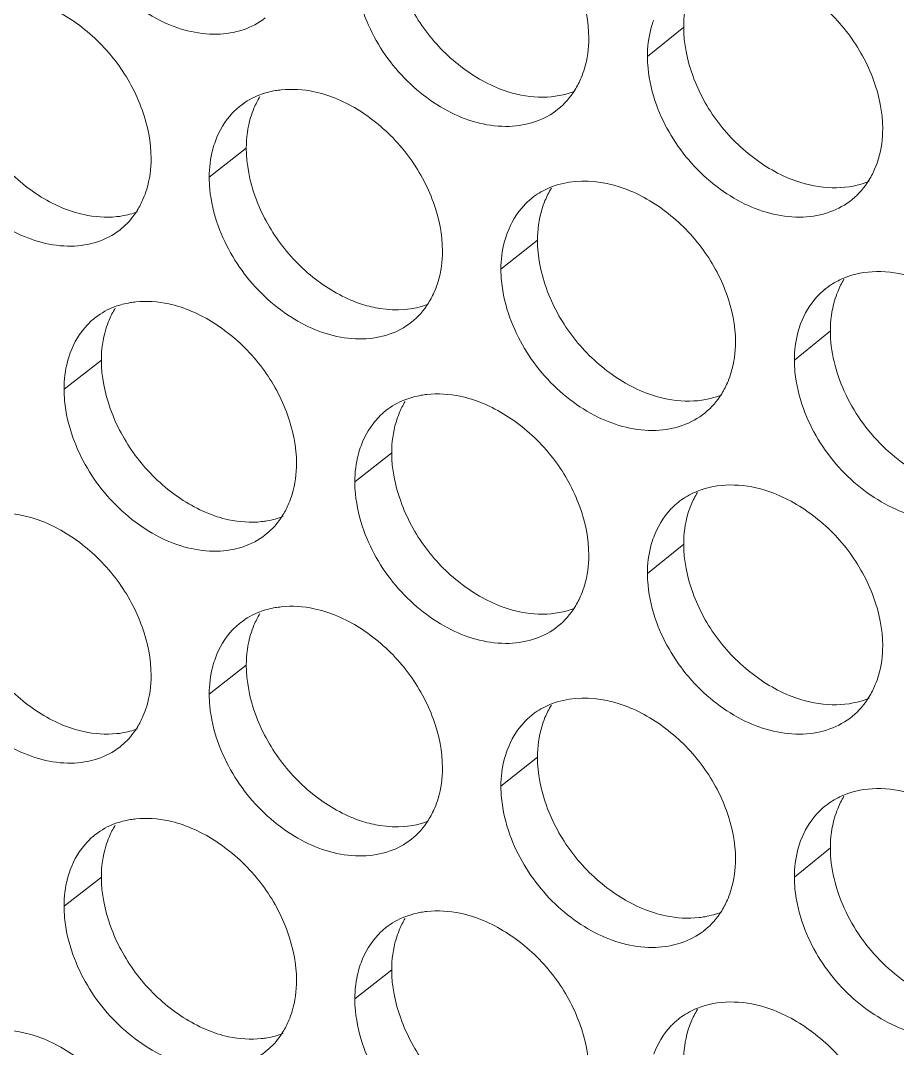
# Model space of a CAD drawing. Header units: millimetres. Extents: x 1177 to 4147, y 93 to 2194.
# Drawn here: x 2674.07 to 2687.43, y 892.32 to 907.98 of the extents above; entities that cross this region are included whole.
import ezdxf

# ---------------------------------------------------------------- set-up
doc = ezdxf.new("R2010")
doc.units = ezdxf.units.MM
doc.header["$LTSCALE"] = 0.1
doc.layers.get('0').update_dxf_attribs({"lineweight": 13})
doc.layers.add('标注', color=251, linetype='Continuous', lineweight=9)

# ---------------------------------------------------------------- blocks, each defined once
blk = doc.blocks.new('02')
at = {"layer": '标注'}
for p, q in [((4603.666, 888.241), (4602.876, 887.603)), ((4594.147, 885.608), (4593.34, 884.976)), ((4600.483, 883.606), (4599.688, 882.97)), ((4606.857, 881.634), (4606.074, 880.994)), ((4590.993, 880.995), (4590.18, 880.365)), ((4590.993, 880.995), (4590.18, 880.365)), ((4597.311, 878.978), (4596.509, 878.344)), ((4597.311, 878.978), (4596.509, 878.344)), ((4603.666, 876.991), (4602.876, 876.353)), ((4603.666, 876.991), (4602.876, 876.353)), ((4594.147, 874.358), (4593.34, 873.726)), ((4600.483, 872.356), (4599.688, 871.72)), ((4606.857, 870.384), (4606.074, 869.744)), ((4590.993, 869.745), (4590.18, 869.115)), ((4597.311, 867.728), (4596.509, 867.094))]:
    blk.add_line(p, q, dxfattribs=at)
for centre, radius, start, end in [((4596.041, 885.753), 1.872, 148.5566, 157.3156), ((4606.084, 885.901), 1.893, 328.5006, 337.6837), ((4590.188, 885.233), 1.864, 328.2673, 337.1333), ((4601.328, 883.31), 1.548, 125.2788, 128.7064), ((4608.769, 881.767), 1.893, 148.546, 157.7608), ((4607.73, 881.321), 1.568, 125.3028, 129.2952), ((4592.88, 881.145), 1.864, 148.3086, 157.2163), ((4592.88, 881.145), 1.864, 148.3086, 157.2163), ((4602.887, 881.252), 1.886, 328.3391, 337.568), ((4599.211, 879.12), 1.879, 148.8077, 157.4184), ((4599.211, 879.12), 1.879, 148.8077, 157.4184), ((4604.524, 876.687), 1.558, 125.2904, 128.9998), ((4604.524, 876.687), 1.558, 125.2904, 128.9998), ((4593.347, 878.603), 1.872, 328.517, 337.2337), ((4593.347, 878.603), 1.872, 328.517, 337.2337), ((4596.041, 874.503), 1.872, 148.5566, 157.3156), ((4606.084, 874.651), 1.893, 328.5006, 337.6837), ((4606.084, 874.651), 1.893, 328.5006, 337.6837), ((4590.188, 873.983), 1.864, 328.2673, 337.1333), ((4601.328, 872.06), 1.548, 125.2788, 128.7064), ((4608.769, 870.517), 1.893, 148.546, 157.7608), ((4607.73, 870.071), 1.568, 125.3028, 129.2952), ((4592.88, 869.895), 1.864, 148.3086, 157.2163), ((4602.887, 870.002), 1.886, 328.3391, 337.568), ((4599.211, 867.87), 1.879, 148.8077, 157.4184), ((4603.144, 869.804), 1.559, 305.2916, 309.0538), ((4593.347, 867.353), 1.872, 328.517, 337.2337), ((4604.524, 865.437), 1.558, 125.2904, 128.9998)]:
    blk.add_arc(centre, radius, start, end, dxfattribs=at)
for points, knots in [([(4601.6, 887.999), (4601.6, 888.357), (4601.445, 889.101), (4600.896, 890.106), (4600.077, 890.916), (4599.4, 891.283), (4599.051, 891.392)], [0, 0, 0, 0, 0.239123, 0.496252, 0.755655, 1, 1, 1, 1]), ([(4590.375, 890.559), (4590.539, 890.097), (4590.926, 889.442), (4591.638, 888.768), (4592.403, 888.264), (4593.271, 888.022), (4594.075, 888.151), (4594.417, 888.329), (4594.561, 888.442)], [0, 0, 0, 0, 0.275578, 0.414386, 0.548399, 0.788745, 0.897079, 1, 1, 1, 1]), ([(4597.311, 890.228), (4597.311, 889.871), (4597.464, 889.127), (4598.01, 888.121), (4598.825, 887.308), (4599.5, 886.941), (4599.848, 886.832)], [0, 0, 0, 0, 0.239424, 0.496717, 0.755963, 1, 1, 1, 1]), ([(4607.997, 886.032), (4607.997, 886.39), (4607.841, 887.133), (4607.288, 888.136), (4606.463, 888.943), (4605.784, 889.306), (4605.433, 889.414)], [0, 0, 0, 0, 0.238849, 0.495686, 0.755117, 1, 1, 1, 1]), ([(4603.828, 889.095), (4603.801, 889.031), (4603.704, 888.756), (4603.666, 888.462), (4603.666, 888.241)], [0, 0, 0, 0, 0.240852, 1, 1, 1, 1]), ([(4592.075, 885.381), (4592.075, 885.739), (4591.921, 886.483), (4591.378, 887.491), (4590.566, 888.307), (4589.896, 888.68), (4589.549, 888.792)], [0, 0, 0, 0, 0.239541, 0.497113, 0.75647, 1, 1, 1, 1]), ([(4596.705, 888.539), (4596.871, 888.076), (4597.263, 887.421), (4597.982, 886.749), (4598.756, 886.248), (4599.633, 886.014), (4600.442, 886.152), (4600.784, 886.336), (4600.928, 886.452)], [0, 0, 0, 0, 0.27488, 0.413493, 0.547431, 0.788041, 0.896698, 1, 1, 1, 1]), ([(4603.013, 888.391), (4602.99, 888.33), (4602.909, 888.076), (4602.876, 887.806), (4602.876, 887.603)], [0, 0, 0, 0, 0.241473, 1, 1, 1, 1]), ([(4603.666, 888.241), (4603.666, 887.884), (4603.82, 887.14), (4604.369, 886.136), (4605.19, 885.327), (4605.868, 884.964), (4606.218, 884.857)], [0, 0, 0, 0, 0.23915, 0.496151, 0.755426, 1, 1, 1, 1]), ([(4601.435, 887.14), (4601.462, 887.205), (4601.56, 887.481), (4601.6, 887.777), (4601.6, 887.999)], [0, 0, 0, 0, 0.240755, 1, 1, 1, 1]), ([(4587.849, 887.64), (4587.849, 887.282), (4588.001, 886.537), (4588.541, 885.528), (4589.349, 884.71), (4590.018, 884.337), (4590.364, 884.226)], [0, 0, 0, 0, 0.239843, 0.497577, 0.756777, 1, 1, 1, 1]), ([(4602.876, 887.603), (4602.876, 887.517), (4602.895, 887.159), (4602.981, 886.805), (4603.073, 886.549)], [0, 0, 0, 0, 0.240509, 1, 1, 1, 1]), ([(4594.905, 886.875), (4594.864, 886.871), (4594.706, 886.849), (4594.55, 886.808), (4594.439, 886.766)], [0, 0, 0, 0, 0.255282, 1, 1, 1, 1]), ([(4595.875, 886.768), (4595.793, 886.794), (4595.477, 886.878), (4595.144, 886.901), (4594.905, 886.875)], [0, 0, 0, 0, 0.26212, 1, 1, 1, 1]), ([(4598.415, 883.369), (4598.415, 883.727), (4598.261, 884.471), (4597.714, 885.477), (4596.897, 886.289), (4596.223, 886.658), (4595.875, 886.768)], [0, 0, 0, 0, 0.239261, 0.496538, 0.755925, 1, 1, 1, 1]), ([(4599.848, 886.832), (4600.092, 886.755), (4600.583, 886.674), (4601.078, 886.759), (4601.296, 886.844)], [0, 0, 0, 0, 0.521681, 1, 1, 1, 1]), ([(4594.02, 886.531), (4593.959, 886.483), (4593.724, 886.268), (4593.557, 885.986), (4593.475, 885.761)], [0, 0, 0, 0, 0.245125, 1, 1, 1, 1]), ([(4594.314, 886.475), (4594.286, 886.41), (4594.187, 886.131), (4594.147, 885.833), (4594.147, 885.608)], [0, 0, 0, 0, 0.240343, 1, 1, 1, 1]), ([(4603.073, 886.549), (4603.241, 886.085), (4603.638, 885.429), (4604.364, 884.759), (4605.147, 884.263), (4606.032, 884.037), (4606.846, 884.185), (4607.19, 884.373), (4607.334, 884.492)], [0, 0, 0, 0, 0.274191, 0.412612, 0.546477, 0.787348, 0.896324, 1, 1, 1, 1]), ([(4607.835, 885.182), (4607.862, 885.247), (4607.958, 885.52), (4607.997, 885.813), (4607.997, 886.032)], [0, 0, 0, 0, 0.241091, 1, 1, 1, 1]), ([(4587.224, 885.955), (4587.388, 885.493), (4587.772, 884.839), (4588.48, 884.163), (4589.24, 883.658), (4590.104, 883.412), (4590.906, 883.536), (4591.247, 883.711), (4591.391, 883.823)], [0, 0, 0, 0, 0.27593, 0.414836, 0.548888, 0.789102, 0.897272, 1, 1, 1, 1]), ([(4593.475, 885.761), (4593.452, 885.701), (4593.372, 885.447), (4593.34, 885.178), (4593.34, 884.976)], [0, 0, 0, 0, 0.241152, 1, 1, 1, 1]), ([(4594.147, 885.608), (4594.147, 885.25), (4594.3, 884.506), (4594.844, 883.499), (4595.657, 882.685), (4596.33, 882.316), (4596.677, 882.206)], [0, 0, 0, 0, 0.239562, 0.497002, 0.756233, 1, 1, 1, 1]), ([(4591.906, 884.509), (4591.934, 884.575), (4592.034, 884.855), (4592.075, 885.155), (4592.075, 885.381)], [0, 0, 0, 0, 0.240243, 1, 1, 1, 1]), ([(4593.34, 884.976), (4593.34, 884.89), (4593.358, 884.531), (4593.443, 884.177), (4593.535, 883.92)], [0, 0, 0, 0, 0.240369, 1, 1, 1, 1]), ([(4602.238, 884.774), (4602.112, 884.813), (4601.637, 884.925), (4601.12, 884.891), (4600.786, 884.762)], [0, 0, 0, 0, 0.268741, 1, 1, 1, 1]), ([(4606.218, 884.857), (4606.468, 884.78), (4606.972, 884.701), (4607.478, 884.795), (4607.7, 884.885)], [0, 0, 0, 0, 0.521668, 1, 1, 1, 1]), ([(4604.794, 881.387), (4604.794, 881.745), (4604.638, 882.488), (4604.087, 883.492), (4603.265, 884.301), (4602.587, 884.666), (4602.238, 884.774)], [0, 0, 0, 0, 0.238985, 0.495968, 0.755385, 1, 1, 1, 1]), ([(4600.36, 884.518), (4600.3, 884.47), (4600.07, 884.257), (4599.906, 883.978), (4599.824, 883.757)], [0, 0, 0, 0, 0.245411, 1, 1, 1, 1]), ([(4600.647, 884.465), (4600.62, 884.4), (4600.523, 884.124), (4600.483, 883.828), (4600.483, 883.606)], [0, 0, 0, 0, 0.240684, 1, 1, 1, 1]), ([(4590.364, 884.226), (4590.444, 884.2), (4590.757, 884.115), (4591.088, 884.091), (4591.326, 884.116)], [0, 0, 0, 0, 0.262169, 1, 1, 1, 1]), ([(4591.326, 884.116), (4591.365, 884.12), (4591.518, 884.14), (4591.669, 884.179), (4591.777, 884.219)], [0, 0, 0, 0, 0.255066, 1, 1, 1, 1]), ([(4591.391, 883.823), (4591.504, 883.911), (4591.64, 884.052), (4591.748, 884.211), (4591.774, 884.253)], [0, 0, 0, 0, 0.746016, 1, 1, 1, 1]), ([(4593.535, 883.92), (4593.701, 883.458), (4594.09, 882.803), (4594.805, 882.129), (4595.574, 881.628), (4596.447, 881.389), (4597.254, 881.523), (4597.596, 881.703), (4597.74, 881.818)], [0, 0, 0, 0, 0.275228, 0.413938, 0.547913, 0.788391, 0.896887, 1, 1, 1, 1]), ([(4599.824, 883.757), (4599.801, 883.696), (4599.721, 883.442), (4599.688, 883.173), (4599.688, 882.97)], [0, 0, 0, 0, 0.241366, 1, 1, 1, 1]), ([(4600.483, 883.606), (4600.483, 883.248), (4600.637, 882.505), (4601.185, 881.5), (4602.003, 880.689), (4602.68, 880.324), (4603.028, 880.215)], [0, 0, 0, 0, 0.239286, 0.496433, 0.755694, 1, 1, 1, 1]), ([(4598.249, 882.505), (4598.277, 882.571), (4598.376, 882.848), (4598.415, 883.146), (4598.415, 883.369)], [0, 0, 0, 0, 0.240585, 1, 1, 1, 1]), ([(4599.688, 882.97), (4599.688, 882.884), (4599.706, 882.525), (4599.792, 882.172), (4599.884, 881.915)], [0, 0, 0, 0, 0.240462, 1, 1, 1, 1]), ([(4608.638, 882.81), (4608.387, 882.886), (4607.882, 882.965), (4607.376, 882.872), (4607.153, 882.781)], [0, 0, 0, 0, 0.521913, 1, 1, 1, 1]), ([(4606.737, 882.535), (4606.678, 882.487), (4606.453, 882.275), (4606.292, 882), (4606.211, 881.782)], [0, 0, 0, 0, 0.245684, 1, 1, 1, 1]), ([(4607.018, 882.483), (4606.991, 882.419), (4606.896, 882.146), (4606.857, 881.853), (4606.857, 881.634)], [0, 0, 0, 0, 0.24102, 1, 1, 1, 1]), ([(4591.74, 882.26), (4591.701, 882.256), (4591.549, 882.236), (4591.398, 882.197), (4591.291, 882.158)], [0, 0, 0, 0, 0.255136, 1, 1, 1, 1]), ([(4591.74, 882.26), (4591.701, 882.256), (4591.549, 882.236), (4591.398, 882.197), (4591.291, 882.158)], [0, 0, 0, 0, 0.255136, 1, 1, 1, 1]), ([(4592.707, 882.151), (4592.626, 882.177), (4592.311, 882.262), (4591.979, 882.286), (4591.74, 882.26)], [0, 0, 0, 0, 0.262243, 1, 1, 1, 1]), ([(4592.707, 882.151), (4592.626, 882.177), (4592.311, 882.262), (4591.979, 882.286), (4591.74, 882.26)], [0, 0, 0, 0, 0.262243, 1, 1, 1, 1]), ([(4596.677, 882.206), (4596.801, 882.167), (4597.269, 882.054), (4597.779, 882.084), (4598.108, 882.209)], [0, 0, 0, 0, 0.268595, 1, 1, 1, 1]), ([(4595.24, 878.746), (4595.24, 879.104), (4595.086, 879.848), (4594.541, 880.855), (4593.727, 881.67), (4593.054, 882.04), (4592.707, 882.151)], [0, 0, 0, 0, 0.239401, 0.496825, 0.756197, 1, 1, 1, 1]), ([(4595.24, 878.746), (4595.24, 879.104), (4595.086, 879.848), (4594.541, 880.855), (4593.727, 881.67), (4593.054, 882.04), (4592.707, 882.151)], [0, 0, 0, 0, 0.239401, 0.496825, 0.756197, 1, 1, 1, 1]), ([(4590.864, 881.923), (4590.802, 881.875), (4590.565, 881.66), (4590.397, 881.375), (4590.314, 881.15)], [0, 0, 0, 0, 0.244977, 1, 1, 1, 1]), ([(4590.864, 881.923), (4590.802, 881.875), (4590.565, 881.66), (4590.397, 881.375), (4590.314, 881.15)], [0, 0, 0, 0, 0.244977, 1, 1, 1, 1]), ([(4591.161, 881.867), (4591.134, 881.801), (4591.033, 881.521), (4590.993, 881.221), (4590.993, 880.995)], [0, 0, 0, 0, 0.240171, 1, 1, 1, 1]), ([(4591.161, 881.867), (4591.134, 881.801), (4591.033, 881.521), (4590.993, 881.221), (4590.993, 880.995)], [0, 0, 0, 0, 0.240171, 1, 1, 1, 1]), ([(4599.884, 881.915), (4600.052, 881.452), (4600.446, 880.796), (4601.169, 880.125), (4601.947, 879.627), (4602.828, 879.397), (4603.639, 879.54), (4603.982, 879.726), (4604.127, 879.843)], [0, 0, 0, 0, 0.274535, 0.413051, 0.546952, 0.787693, 0.89651, 1, 1, 1, 1]), ([(4606.211, 881.782), (4606.188, 881.722), (4606.107, 881.467), (4606.074, 881.197), (4606.074, 880.994)], [0, 0, 0, 0, 0.24158, 1, 1, 1, 1]), ([(4606.857, 881.634), (4606.857, 881.183), (4607.098, 880.247), (4607.789, 879.266), (4608.535, 878.66), (4609.314, 878.231), (4609.984, 878.111), (4610.396, 878.159)], [0, 0, 0, 0, 0.247494, 0.513042, 0.645309, 0.772218, 1, 1, 1, 1]), ([(4604.631, 880.532), (4604.657, 880.597), (4604.754, 880.872), (4604.794, 881.166), (4604.794, 881.387)], [0, 0, 0, 0, 0.240924, 1, 1, 1, 1]), ([(4590.314, 881.15), (4590.292, 881.089), (4590.212, 880.835), (4590.18, 880.567), (4590.18, 880.365)], [0, 0, 0, 0, 0.241046, 1, 1, 1, 1]), ([(4590.314, 881.15), (4590.292, 881.089), (4590.212, 880.835), (4590.18, 880.567), (4590.18, 880.365)], [0, 0, 0, 0, 0.241046, 1, 1, 1, 1]), ([(4590.993, 880.995), (4590.993, 880.637), (4591.146, 879.893), (4591.688, 878.885), (4592.498, 878.069), (4593.169, 877.698), (4593.516, 877.587)], [0, 0, 0, 0, 0.239702, 0.497289, 0.756504, 1, 1, 1, 1]), ([(4590.993, 880.995), (4590.993, 880.637), (4591.146, 879.893), (4591.688, 878.885), (4592.498, 878.069), (4593.169, 877.698), (4593.516, 877.587)], [0, 0, 0, 0, 0.239702, 0.497289, 0.756504, 1, 1, 1, 1]), ([(4606.074, 880.994), (4606.074, 880.908), (4606.092, 880.549), (4606.178, 880.196), (4606.271, 879.94)], [0, 0, 0, 0, 0.240557, 1, 1, 1, 1]), ([(4590.18, 880.365), (4590.18, 880.279), (4590.198, 879.92), (4590.283, 879.566), (4590.375, 879.309)], [0, 0, 0, 0, 0.240323, 1, 1, 1, 1]), ([(4590.18, 880.365), (4590.18, 880.279), (4590.198, 879.92), (4590.283, 879.566), (4590.375, 879.309)], [0, 0, 0, 0, 0.240323, 1, 1, 1, 1]), ([(4598.079, 880.247), (4598.037, 880.242), (4597.873, 880.219), (4597.711, 880.176), (4597.596, 880.131)], [0, 0, 0, 0, 0.255428, 1, 1, 1, 1]), ([(4598.079, 880.247), (4598.037, 880.242), (4597.873, 880.219), (4597.711, 880.176), (4597.596, 880.131)], [0, 0, 0, 0, 0.255428, 1, 1, 1, 1]), ([(4599.051, 880.142), (4598.97, 880.168), (4598.653, 880.251), (4598.319, 880.273), (4598.079, 880.247)], [0, 0, 0, 0, 0.261997, 1, 1, 1, 1]), ([(4599.051, 880.142), (4598.97, 880.168), (4598.653, 880.251), (4598.319, 880.273), (4598.079, 880.247)], [0, 0, 0, 0, 0.261997, 1, 1, 1, 1]), ([(4603.028, 880.215), (4603.275, 880.139), (4603.773, 880.059), (4604.273, 880.148), (4604.493, 880.236)], [0, 0, 0, 0, 0.521675, 1, 1, 1, 1]), ([(4601.6, 876.749), (4601.6, 877.107), (4601.445, 877.851), (4600.896, 878.856), (4600.077, 879.666), (4599.4, 880.033), (4599.051, 880.142)], [0, 0, 0, 0, 0.239123, 0.496252, 0.755655, 1, 1, 1, 1]), ([(4601.6, 876.749), (4601.6, 877.107), (4601.445, 877.851), (4600.896, 878.856), (4600.077, 879.666), (4599.4, 880.033), (4599.051, 880.142)], [0, 0, 0, 0, 0.239123, 0.496252, 0.755655, 1, 1, 1, 1]), ([(4606.271, 879.94), (4606.44, 879.475), (4606.839, 878.819), (4607.569, 878.151), (4608.356, 877.656), (4609.246, 877.434), (4610.062, 877.587), (4610.406, 877.779), (4610.551, 877.898)], [0, 0, 0, 0, 0.27385, 0.412176, 0.546005, 0.787007, 0.896139, 1, 1, 1, 1]), ([(4597.185, 879.896), (4597.125, 879.848), (4596.893, 879.634), (4596.727, 879.353), (4596.644, 879.13)], [0, 0, 0, 0, 0.245269, 1, 1, 1, 1]), ([(4597.185, 879.896), (4597.125, 879.848), (4596.893, 879.634), (4596.727, 879.353), (4596.644, 879.13)], [0, 0, 0, 0, 0.245269, 1, 1, 1, 1]), ([(4597.476, 879.841), (4597.449, 879.776), (4597.35, 879.499), (4597.311, 879.202), (4597.311, 878.978)], [0, 0, 0, 0, 0.240514, 1, 1, 1, 1]), ([(4597.476, 879.841), (4597.449, 879.776), (4597.35, 879.499), (4597.311, 879.202), (4597.311, 878.978)], [0, 0, 0, 0, 0.240514, 1, 1, 1, 1]), ([(4590.375, 879.309), (4590.539, 878.847), (4590.926, 878.192), (4591.638, 877.518), (4592.403, 877.014), (4593.271, 876.772), (4594.075, 876.901), (4594.417, 877.079), (4594.561, 877.192)], [0, 0, 0, 0, 0.275578, 0.414386, 0.548399, 0.788745, 0.897079, 1, 1, 1, 1]), ([(4590.375, 879.309), (4590.539, 878.847), (4590.926, 878.192), (4591.638, 877.518), (4592.403, 877.014), (4593.271, 876.772), (4594.075, 876.901), (4594.417, 877.079), (4594.561, 877.192)], [0, 0, 0, 0, 0.275578, 0.414386, 0.548399, 0.788745, 0.897079, 1, 1, 1, 1]), ([(4596.644, 879.13), (4596.622, 879.07), (4596.542, 878.816), (4596.509, 878.547), (4596.509, 878.344)], [0, 0, 0, 0, 0.241259, 1, 1, 1, 1]), ([(4596.644, 879.13), (4596.622, 879.07), (4596.542, 878.816), (4596.509, 878.547), (4596.509, 878.344)], [0, 0, 0, 0, 0.241259, 1, 1, 1, 1]), ([(4597.311, 878.978), (4597.311, 878.621), (4597.464, 877.877), (4598.01, 876.871), (4598.825, 876.058), (4599.5, 875.691), (4599.848, 875.582)], [0, 0, 0, 0, 0.239424, 0.496717, 0.755963, 1, 1, 1, 1]), ([(4597.311, 878.978), (4597.311, 878.621), (4597.464, 877.877), (4598.01, 876.871), (4598.825, 876.058), (4599.5, 875.691), (4599.848, 875.582)], [0, 0, 0, 0, 0.239424, 0.496717, 0.755963, 1, 1, 1, 1]), ([(4595.073, 877.878), (4595.1, 877.944), (4595.2, 878.223), (4595.24, 878.522), (4595.24, 878.746)], [0, 0, 0, 0, 0.240415, 1, 1, 1, 1]), ([(4595.073, 877.878), (4595.1, 877.944), (4595.2, 878.223), (4595.24, 878.522), (4595.24, 878.746)], [0, 0, 0, 0, 0.240415, 1, 1, 1, 1]), ([(4596.509, 878.344), (4596.509, 878.258), (4596.528, 877.899), (4596.613, 877.545), (4596.705, 877.289)], [0, 0, 0, 0, 0.240415, 1, 1, 1, 1]), ([(4596.509, 878.344), (4596.509, 878.258), (4596.528, 877.899), (4596.613, 877.545), (4596.705, 877.289)], [0, 0, 0, 0, 0.240415, 1, 1, 1, 1]), ([(4605.433, 878.164), (4605.186, 878.24), (4604.687, 878.319), (4604.186, 878.231), (4603.965, 878.143)], [0, 0, 0, 0, 0.521918, 1, 1, 1, 1]), ([(4605.433, 878.164), (4605.186, 878.24), (4604.687, 878.319), (4604.186, 878.231), (4603.965, 878.143)], [0, 0, 0, 0, 0.521918, 1, 1, 1, 1]), ([(4607.997, 874.782), (4607.997, 875.14), (4607.841, 875.883), (4607.288, 876.886), (4606.463, 877.693), (4605.784, 878.056), (4605.433, 878.164)], [0, 0, 0, 0, 0.238849, 0.495686, 0.755117, 1, 1, 1, 1]), ([(4607.997, 874.782), (4607.997, 875.14), (4607.841, 875.883), (4607.288, 876.886), (4606.463, 877.693), (4605.784, 878.056), (4605.433, 878.164)], [0, 0, 0, 0, 0.238849, 0.495686, 0.755117, 1, 1, 1, 1]), ([(4603.544, 877.898), (4603.484, 877.85), (4603.257, 877.637), (4603.094, 877.36), (4603.013, 877.141)], [0, 0, 0, 0, 0.245549, 1, 1, 1, 1]), ([(4603.544, 877.898), (4603.484, 877.85), (4603.257, 877.637), (4603.094, 877.36), (4603.013, 877.141)], [0, 0, 0, 0, 0.245549, 1, 1, 1, 1]), ([(4603.828, 877.845), (4603.801, 877.781), (4603.704, 877.506), (4603.666, 877.212), (4603.666, 876.991)], [0, 0, 0, 0, 0.240852, 1, 1, 1, 1]), ([(4603.828, 877.845), (4603.801, 877.781), (4603.704, 877.506), (4603.666, 877.212), (4603.666, 876.991)], [0, 0, 0, 0, 0.240852, 1, 1, 1, 1]), ([(4589.549, 877.542), (4589.468, 877.568), (4589.155, 877.653), (4588.824, 877.678), (4588.585, 877.653)], [0, 0, 0, 0, 0.262368, 1, 1, 1, 1]), ([(4592.075, 874.131), (4592.075, 874.489), (4591.921, 875.233), (4591.378, 876.241), (4590.566, 877.057), (4589.896, 877.43), (4589.549, 877.542)], [0, 0, 0, 0, 0.239541, 0.497113, 0.75647, 1, 1, 1, 1]), ([(4593.516, 877.587), (4593.597, 877.561), (4593.911, 877.477), (4594.242, 877.454), (4594.481, 877.479)], [0, 0, 0, 0, 0.262046, 1, 1, 1, 1]), ([(4593.516, 877.587), (4593.597, 877.561), (4593.911, 877.477), (4594.242, 877.454), (4594.481, 877.479)], [0, 0, 0, 0, 0.262046, 1, 1, 1, 1]), ([(4594.481, 877.479), (4594.521, 877.483), (4594.68, 877.505), (4594.837, 877.547), (4594.948, 877.589)], [0, 0, 0, 0, 0.25521, 1, 1, 1, 1]), ([(4594.481, 877.479), (4594.521, 877.483), (4594.68, 877.505), (4594.837, 877.547), (4594.948, 877.589)], [0, 0, 0, 0, 0.25521, 1, 1, 1, 1]), ([(4594.561, 877.192), (4594.674, 877.281), (4594.81, 877.423), (4594.917, 877.583), (4594.943, 877.625)], [0, 0, 0, 0, 0.746051, 1, 1, 1, 1]), ([(4594.561, 877.192), (4594.674, 877.281), (4594.81, 877.423), (4594.917, 877.583), (4594.943, 877.625)], [0, 0, 0, 0, 0.746051, 1, 1, 1, 1]), ([(4596.705, 877.289), (4596.871, 876.826), (4597.263, 876.171), (4597.982, 875.499), (4598.756, 874.998), (4599.633, 874.764), (4600.442, 874.902), (4600.784, 875.086), (4600.928, 875.202)], [0, 0, 0, 0, 0.27488, 0.413493, 0.547431, 0.788041, 0.896698, 1, 1, 1, 1]), ([(4596.705, 877.289), (4596.871, 876.826), (4597.263, 876.171), (4597.982, 875.499), (4598.756, 874.998), (4599.633, 874.764), (4600.442, 874.902), (4600.784, 875.086), (4600.928, 875.202)], [0, 0, 0, 0, 0.27488, 0.413493, 0.547431, 0.788041, 0.896698, 1, 1, 1, 1]), ([(4603.013, 877.141), (4602.99, 877.08), (4602.909, 876.826), (4602.876, 876.556), (4602.876, 876.353)], [0, 0, 0, 0, 0.241473, 1, 1, 1, 1]), ([(4603.013, 877.141), (4602.99, 877.08), (4602.909, 876.826), (4602.876, 876.556), (4602.876, 876.353)], [0, 0, 0, 0, 0.241473, 1, 1, 1, 1]), ([(4603.666, 876.991), (4603.666, 876.634), (4603.82, 875.89), (4604.369, 874.886), (4605.19, 874.077), (4605.868, 873.714), (4606.218, 873.607)], [0, 0, 0, 0, 0.23915, 0.496151, 0.755426, 1, 1, 1, 1]), ([(4603.666, 876.991), (4603.666, 876.634), (4603.82, 875.89), (4604.369, 874.886), (4605.19, 874.077), (4605.868, 873.714), (4606.218, 873.607)], [0, 0, 0, 0, 0.23915, 0.496151, 0.755426, 1, 1, 1, 1]), ([(4601.435, 875.89), (4601.462, 875.955), (4601.56, 876.231), (4601.6, 876.527), (4601.6, 876.749)], [0, 0, 0, 0, 0.240755, 1, 1, 1, 1]), ([(4601.435, 875.89), (4601.462, 875.955), (4601.56, 876.231), (4601.6, 876.527), (4601.6, 876.749)], [0, 0, 0, 0, 0.240755, 1, 1, 1, 1]), ([(4587.849, 876.39), (4587.849, 876.032), (4588.001, 875.287), (4588.541, 874.278), (4589.349, 873.46), (4590.018, 873.087), (4590.364, 872.976)], [0, 0, 0, 0, 0.239843, 0.497577, 0.756777, 1, 1, 1, 1]), ([(4602.876, 876.353), (4602.876, 876.267), (4602.895, 875.909), (4602.981, 875.555), (4603.073, 875.299)], [0, 0, 0, 0, 0.240509, 1, 1, 1, 1]), ([(4602.876, 876.353), (4602.876, 876.267), (4602.895, 875.909), (4602.981, 875.555), (4603.073, 875.299)], [0, 0, 0, 0, 0.240509, 1, 1, 1, 1]), ([(4594.905, 875.625), (4594.864, 875.621), (4594.706, 875.599), (4594.55, 875.558), (4594.439, 875.516)], [0, 0, 0, 0, 0.255282, 1, 1, 1, 1]), ([(4595.875, 875.518), (4595.793, 875.544), (4595.477, 875.628), (4595.144, 875.651), (4594.905, 875.625)], [0, 0, 0, 0, 0.26212, 1, 1, 1, 1]), ([(4598.415, 872.119), (4598.415, 872.477), (4598.261, 873.221), (4597.714, 874.227), (4596.897, 875.039), (4596.223, 875.408), (4595.875, 875.518)], [0, 0, 0, 0, 0.239261, 0.496538, 0.755925, 1, 1, 1, 1]), ([(4599.848, 875.582), (4600.092, 875.505), (4600.583, 875.424), (4601.078, 875.509), (4601.296, 875.594)], [0, 0, 0, 0, 0.521681, 1, 1, 1, 1]), ([(4599.848, 875.582), (4600.092, 875.505), (4600.583, 875.424), (4601.078, 875.509), (4601.296, 875.594)], [0, 0, 0, 0, 0.521681, 1, 1, 1, 1]), ([(4594.02, 875.281), (4593.959, 875.233), (4593.724, 875.018), (4593.557, 874.736), (4593.475, 874.511)], [0, 0, 0, 0, 0.245125, 1, 1, 1, 1]), ([(4603.073, 875.299), (4603.241, 874.835), (4603.638, 874.179), (4604.364, 873.509), (4605.147, 873.013), (4606.032, 872.787), (4606.846, 872.935), (4607.19, 873.123), (4607.334, 873.242)], [0, 0, 0, 0, 0.274191, 0.412612, 0.546477, 0.787348, 0.896324, 1, 1, 1, 1]), ([(4603.073, 875.299), (4603.241, 874.835), (4603.638, 874.179), (4604.364, 873.509), (4605.147, 873.013), (4606.032, 872.787), (4606.846, 872.935), (4607.19, 873.123), (4607.334, 873.242)], [0, 0, 0, 0, 0.274191, 0.412612, 0.546477, 0.787348, 0.896324, 1, 1, 1, 1]), ([(4594.314, 875.225), (4594.286, 875.16), (4594.187, 874.881), (4594.147, 874.583), (4594.147, 874.358)], [0, 0, 0, 0, 0.240343, 1, 1, 1, 1]), ([(4587.224, 874.705), (4587.388, 874.243), (4587.772, 873.589), (4588.48, 872.913), (4589.24, 872.408), (4590.104, 872.162), (4590.906, 872.286), (4591.247, 872.461), (4591.391, 872.573)], [0, 0, 0, 0, 0.27593, 0.414836, 0.548888, 0.789102, 0.897272, 1, 1, 1, 1]), ([(4607.835, 873.932), (4607.862, 873.997), (4607.958, 874.27), (4607.997, 874.563), (4607.997, 874.782)], [0, 0, 0, 0, 0.241091, 1, 1, 1, 1]), ([(4607.835, 873.932), (4607.862, 873.997), (4607.958, 874.27), (4607.997, 874.563), (4607.997, 874.782)], [0, 0, 0, 0, 0.241091, 1, 1, 1, 1]), ([(4593.475, 874.511), (4593.452, 874.451), (4593.372, 874.197), (4593.34, 873.928), (4593.34, 873.726)], [0, 0, 0, 0, 0.241152, 1, 1, 1, 1]), ([(4594.147, 874.358), (4594.147, 874), (4594.3, 873.256), (4594.844, 872.249), (4595.657, 871.435), (4596.33, 871.066), (4596.677, 870.956)], [0, 0, 0, 0, 0.239562, 0.497002, 0.756233, 1, 1, 1, 1]), ([(4591.906, 873.259), (4591.934, 873.325), (4592.034, 873.605), (4592.075, 873.905), (4592.075, 874.131)], [0, 0, 0, 0, 0.240243, 1, 1, 1, 1]), ([(4593.34, 873.726), (4593.34, 873.64), (4593.358, 873.281), (4593.443, 872.927), (4593.535, 872.67)], [0, 0, 0, 0, 0.240369, 1, 1, 1, 1]), ([(4602.238, 873.524), (4602.112, 873.563), (4601.637, 873.675), (4601.12, 873.641), (4600.786, 873.512)], [0, 0, 0, 0, 0.268741, 1, 1, 1, 1]), ([(4604.794, 870.137), (4604.794, 870.495), (4604.638, 871.238), (4604.087, 872.242), (4603.265, 873.051), (4602.587, 873.416), (4602.238, 873.524)], [0, 0, 0, 0, 0.238985, 0.495968, 0.755385, 1, 1, 1, 1]), ([(4606.218, 873.607), (4606.468, 873.53), (4606.972, 873.451), (4607.478, 873.545), (4607.7, 873.635)], [0, 0, 0, 0, 0.521668, 1, 1, 1, 1]), ([(4606.218, 873.607), (4606.468, 873.53), (4606.972, 873.451), (4607.478, 873.545), (4607.7, 873.635)], [0, 0, 0, 0, 0.521668, 1, 1, 1, 1]), ([(4600.36, 873.268), (4600.3, 873.22), (4600.07, 873.007), (4599.906, 872.728), (4599.824, 872.507)], [0, 0, 0, 0, 0.245411, 1, 1, 1, 1]), ([(4591.391, 872.573), (4591.504, 872.661), (4591.64, 872.802), (4591.748, 872.961), (4591.774, 873.003)], [0, 0, 0, 0, 0.746016, 1, 1, 1, 1]), ([(4600.647, 873.215), (4600.62, 873.15), (4600.523, 872.874), (4600.483, 872.578), (4600.483, 872.356)], [0, 0, 0, 0, 0.240684, 1, 1, 1, 1]), ([(4590.364, 872.976), (4590.444, 872.95), (4590.757, 872.865), (4591.088, 872.841), (4591.326, 872.866)], [0, 0, 0, 0, 0.262169, 1, 1, 1, 1]), ([(4591.326, 872.866), (4591.365, 872.87), (4591.518, 872.89), (4591.669, 872.929), (4591.777, 872.969)], [0, 0, 0, 0, 0.255066, 1, 1, 1, 1]), ([(4593.535, 872.67), (4593.701, 872.208), (4594.09, 871.553), (4594.805, 870.879), (4595.574, 870.378), (4596.447, 870.139), (4597.254, 870.273), (4597.596, 870.453), (4597.74, 870.568)], [0, 0, 0, 0, 0.275228, 0.413938, 0.547913, 0.788391, 0.896887, 1, 1, 1, 1]), ([(4599.824, 872.507), (4599.801, 872.446), (4599.721, 872.192), (4599.688, 871.923), (4599.688, 871.72)], [0, 0, 0, 0, 0.241366, 1, 1, 1, 1]), ([(4600.483, 872.356), (4600.483, 871.998), (4600.637, 871.255), (4601.185, 870.25), (4602.003, 869.439), (4602.68, 869.074), (4603.028, 868.965)], [0, 0, 0, 0, 0.239286, 0.496433, 0.755694, 1, 1, 1, 1]), ([(4598.249, 871.255), (4598.277, 871.321), (4598.376, 871.598), (4598.415, 871.896), (4598.415, 872.119)], [0, 0, 0, 0, 0.240585, 1, 1, 1, 1]), ([(4599.688, 871.72), (4599.688, 871.634), (4599.706, 871.275), (4599.792, 870.922), (4599.884, 870.665)], [0, 0, 0, 0, 0.240462, 1, 1, 1, 1]), ([(4608.638, 871.56), (4608.387, 871.636), (4607.882, 871.715), (4607.376, 871.622), (4607.153, 871.531)], [0, 0, 0, 0, 0.521913, 1, 1, 1, 1]), ([(4606.737, 871.285), (4606.678, 871.237), (4606.453, 871.025), (4606.292, 870.75), (4606.211, 870.532)], [0, 0, 0, 0, 0.245684, 1, 1, 1, 1]), ([(4607.018, 871.233), (4606.991, 871.169), (4606.896, 870.896), (4606.857, 870.603), (4606.857, 870.384)], [0, 0, 0, 0, 0.24102, 1, 1, 1, 1]), ([(4591.74, 871.01), (4591.701, 871.006), (4591.549, 870.986), (4591.398, 870.947), (4591.291, 870.908)], [0, 0, 0, 0, 0.255136, 1, 1, 1, 1]), ([(4592.707, 870.901), (4592.626, 870.927), (4592.311, 871.012), (4591.979, 871.036), (4591.74, 871.01)], [0, 0, 0, 0, 0.262243, 1, 1, 1, 1]), ([(4595.24, 867.496), (4595.24, 867.854), (4595.086, 868.598), (4594.541, 869.605), (4593.727, 870.42), (4593.054, 870.79), (4592.707, 870.901)], [0, 0, 0, 0, 0.239401, 0.496825, 0.756197, 1, 1, 1, 1]), ([(4596.677, 870.956), (4596.801, 870.917), (4597.269, 870.804), (4597.779, 870.834), (4598.108, 870.959)], [0, 0, 0, 0, 0.268595, 1, 1, 1, 1]), ([(4590.864, 870.673), (4590.802, 870.625), (4590.565, 870.41), (4590.397, 870.125), (4590.314, 869.9)], [0, 0, 0, 0, 0.244977, 1, 1, 1, 1]), ([(4591.161, 870.617), (4591.134, 870.551), (4591.033, 870.271), (4590.993, 869.971), (4590.993, 869.745)], [0, 0, 0, 0, 0.240171, 1, 1, 1, 1]), ([(4599.884, 870.665), (4600.048, 870.212), (4600.553, 869.368), (4601.651, 868.48), (4602.912, 868.1), (4603.742, 868.317), (4604.045, 868.531)], [0, 0, 0, 0, 0.274275, 0.545968, 0.788678, 1, 1, 1, 1]), ([(4606.211, 870.532), (4606.188, 870.472), (4606.107, 870.217), (4606.074, 869.947), (4606.074, 869.744)], [0, 0, 0, 0, 0.24158, 1, 1, 1, 1]), ([(4606.857, 870.384), (4606.857, 869.933), (4607.098, 868.997), (4607.789, 868.016), (4608.535, 867.41), (4609.314, 866.981), (4609.984, 866.861), (4610.396, 866.909)], [0, 0, 0, 0, 0.247494, 0.513042, 0.645309, 0.772218, 1, 1, 1, 1]), ([(4604.631, 869.282), (4604.657, 869.347), (4604.754, 869.622), (4604.794, 869.916), (4604.794, 870.137)], [0, 0, 0, 0, 0.240924, 1, 1, 1, 1]), ([(4590.314, 869.9), (4590.292, 869.839), (4590.212, 869.585), (4590.18, 869.317), (4590.18, 869.115)], [0, 0, 0, 0, 0.241046, 1, 1, 1, 1]), ([(4590.993, 869.745), (4590.993, 869.387), (4591.146, 868.643), (4591.688, 867.635), (4592.498, 866.819), (4593.169, 866.448), (4593.516, 866.337)], [0, 0, 0, 0, 0.239702, 0.497289, 0.756504, 1, 1, 1, 1]), ([(4606.074, 869.744), (4606.074, 869.658), (4606.092, 869.299), (4606.178, 868.946), (4606.271, 868.69)], [0, 0, 0, 0, 0.240557, 1, 1, 1, 1]), ([(4590.18, 869.115), (4590.18, 869.029), (4590.198, 868.67), (4590.283, 868.316), (4590.375, 868.059)], [0, 0, 0, 0, 0.240323, 1, 1, 1, 1]), ([(4598.079, 868.997), (4598.037, 868.992), (4597.873, 868.969), (4597.711, 868.926), (4597.596, 868.881)], [0, 0, 0, 0, 0.255428, 1, 1, 1, 1]), ([(4599.051, 868.892), (4598.97, 868.918), (4598.653, 869.001), (4598.319, 869.023), (4598.079, 868.997)], [0, 0, 0, 0, 0.261997, 1, 1, 1, 1]), ([(4604.002, 868.864), (4604.045, 868.869), (4604.212, 868.893), (4604.377, 868.939), (4604.493, 868.986)], [0, 0, 0, 0, 0.255354, 1, 1, 1, 1]), ([(4601.6, 865.499), (4601.6, 865.857), (4601.445, 866.601), (4600.896, 867.606), (4600.077, 868.416), (4599.4, 868.783), (4599.051, 868.892)], [0, 0, 0, 0, 0.239123, 0.496252, 0.755655, 1, 1, 1, 1]), ([(4603.028, 868.965), (4603.11, 868.94), (4603.427, 868.858), (4603.762, 868.837), (4604.002, 868.864)], [0, 0, 0, 0, 0.261683, 1, 1, 1, 1]), ([(4597.185, 868.646), (4597.125, 868.598), (4596.893, 868.384), (4596.727, 868.103), (4596.644, 867.88)], [0, 0, 0, 0, 0.245269, 1, 1, 1, 1]), ([(4597.476, 868.591), (4597.449, 868.526), (4597.35, 868.249), (4597.311, 867.952), (4597.311, 867.728)], [0, 0, 0, 0, 0.240514, 1, 1, 1, 1]), ([(4606.271, 868.69), (4606.44, 868.225), (4606.839, 867.569), (4607.569, 866.901), (4608.356, 866.406), (4609.246, 866.184), (4610.062, 866.337), (4610.406, 866.529), (4610.551, 866.648)], [0, 0, 0, 0, 0.27385, 0.412176, 0.546005, 0.787007, 0.896139, 1, 1, 1, 1]), ([(4590.375, 868.059), (4590.539, 867.597), (4590.926, 866.942), (4591.638, 866.268), (4592.403, 865.764), (4593.271, 865.522), (4594.075, 865.651), (4594.417, 865.829), (4594.561, 865.942)], [0, 0, 0, 0, 0.275578, 0.414386, 0.548399, 0.788745, 0.897079, 1, 1, 1, 1]), ([(4596.644, 867.88), (4596.622, 867.82), (4596.542, 867.566), (4596.509, 867.297), (4596.509, 867.094)], [0, 0, 0, 0, 0.241259, 1, 1, 1, 1]), ([(4597.311, 867.728), (4597.311, 867.371), (4597.464, 866.627), (4598.01, 865.621), (4598.825, 864.808), (4599.5, 864.441), (4599.848, 864.332)], [0, 0, 0, 0, 0.239424, 0.496717, 0.755963, 1, 1, 1, 1]), ([(4595.073, 866.628), (4595.1, 866.694), (4595.2, 866.973), (4595.24, 867.272), (4595.24, 867.496)], [0, 0, 0, 0, 0.240415, 1, 1, 1, 1]), ([(4596.509, 867.094), (4596.509, 867.008), (4596.528, 866.649), (4596.613, 866.295), (4596.705, 866.039)], [0, 0, 0, 0, 0.240415, 1, 1, 1, 1]), ([(4605.433, 866.914), (4605.186, 866.99), (4604.687, 867.069), (4604.186, 866.981), (4603.965, 866.893)], [0, 0, 0, 0, 0.521918, 1, 1, 1, 1]), ([(4607.997, 863.532), (4607.997, 863.89), (4607.841, 864.633), (4607.288, 865.636), (4606.463, 866.443), (4605.784, 866.806), (4605.433, 866.914)], [0, 0, 0, 0, 0.238849, 0.495686, 0.755117, 1, 1, 1, 1]), ([(4603.544, 866.648), (4603.484, 866.6), (4603.257, 866.387), (4603.094, 866.11), (4603.013, 865.891)], [0, 0, 0, 0, 0.245549, 1, 1, 1, 1]), ([(4603.828, 866.595), (4603.801, 866.531), (4603.704, 866.256), (4603.666, 865.962), (4603.666, 865.741)], [0, 0, 0, 0, 0.240852, 1, 1, 1, 1]), ([(4589.549, 866.292), (4589.468, 866.318), (4589.155, 866.403), (4588.824, 866.428), (4588.585, 866.403)], [0, 0, 0, 0, 0.262368, 1, 1, 1, 1]), ([(4592.075, 862.881), (4592.075, 863.239), (4591.921, 863.983), (4591.378, 864.991), (4590.566, 865.807), (4589.896, 866.18), (4589.549, 866.292)], [0, 0, 0, 0, 0.239541, 0.497113, 0.75647, 1, 1, 1, 1]), ([(4593.516, 866.337), (4593.597, 866.311), (4593.911, 866.227), (4594.242, 866.204), (4594.481, 866.229)], [0, 0, 0, 0, 0.262046, 1, 1, 1, 1]), ([(4594.481, 866.229), (4594.521, 866.233), (4594.68, 866.255), (4594.837, 866.297), (4594.948, 866.339)], [0, 0, 0, 0, 0.25521, 1, 1, 1, 1]), ([(4594.561, 865.942), (4594.674, 866.031), (4594.81, 866.173), (4594.917, 866.333), (4594.943, 866.375)], [0, 0, 0, 0, 0.746051, 1, 1, 1, 1]), ([(4596.705, 866.039), (4596.871, 865.576), (4597.263, 864.921), (4597.982, 864.249), (4598.756, 863.748), (4599.633, 863.514), (4600.442, 863.652), (4600.784, 863.836), (4600.928, 863.952)], [0, 0, 0, 0, 0.27488, 0.413493, 0.547431, 0.788041, 0.896698, 1, 1, 1, 1])]:
    blk.add_open_spline(points, degree=3, knots=knots, dxfattribs=at)
for points in [[(4601.296, 886.87), (4601.35, 886.956), (4601.396, 887.046), (4601.435, 887.14)], [(4600.928, 886.452), (4601.073, 886.568), (4601.198, 886.712), (4601.296, 886.87)], [(4594.439, 886.766), (4594.289, 886.709), (4594.146, 886.629), (4594.02, 886.531)], [(4607.334, 884.492), (4607.477, 884.609), (4607.601, 884.754), (4607.698, 884.912)], [(4600.786, 884.762), (4600.662, 884.714), (4600.542, 884.651), (4600.434, 884.574)], [(4600.786, 884.736), (4600.733, 884.65), (4600.686, 884.559), (4600.647, 884.465)], [(4607.153, 882.781), (4607.037, 882.734), (4606.926, 882.674), (4606.824, 882.601)], [(4598.109, 882.235), (4598.163, 882.321), (4598.21, 882.412), (4598.249, 882.505)], [(4597.74, 881.818), (4597.885, 881.933), (4598.011, 882.077), (4598.109, 882.235)], [(4591.291, 882.158), (4591.138, 882.102), (4590.992, 882.022), (4590.864, 881.923)], [(4591.291, 882.158), (4591.138, 882.102), (4590.992, 882.022), (4590.864, 881.923)], [(4604.127, 879.843), (4604.271, 879.96), (4604.395, 880.104), (4604.493, 880.262)], [(4597.596, 880.131), (4597.449, 880.073), (4597.309, 879.994), (4597.185, 879.896)], [(4597.596, 880.131), (4597.449, 880.073), (4597.309, 879.994), (4597.185, 879.896)], [(4603.965, 878.143), (4603.845, 878.095), (4603.729, 878.033), (4603.624, 877.959)], [(4603.965, 878.143), (4603.845, 878.095), (4603.729, 878.033), (4603.624, 877.959)], [(4603.966, 878.117), (4603.913, 878.03), (4603.866, 877.939), (4603.828, 877.845)], [(4603.966, 878.117), (4603.913, 878.03), (4603.866, 877.939), (4603.828, 877.845)], [(4601.296, 875.62), (4601.35, 875.706), (4601.396, 875.796), (4601.435, 875.89)], [(4601.296, 875.62), (4601.35, 875.706), (4601.396, 875.796), (4601.435, 875.89)], [(4594.439, 875.516), (4594.289, 875.459), (4594.146, 875.379), (4594.02, 875.281)], [(4600.928, 875.202), (4601.073, 875.318), (4601.198, 875.462), (4601.296, 875.62)], [(4600.928, 875.202), (4601.073, 875.318), (4601.198, 875.462), (4601.296, 875.62)], [(4600.786, 873.512), (4600.662, 873.464), (4600.542, 873.401), (4600.434, 873.324)], [(4600.786, 873.486), (4600.733, 873.4), (4600.686, 873.309), (4600.647, 873.215)], [(4607.334, 873.242), (4607.477, 873.359), (4607.601, 873.504), (4607.698, 873.662)], [(4607.334, 873.242), (4607.477, 873.359), (4607.601, 873.504), (4607.698, 873.662)], [(4607.153, 871.531), (4607.037, 871.484), (4606.926, 871.424), (4606.824, 871.351)], [(4598.109, 870.985), (4598.163, 871.071), (4598.21, 871.162), (4598.249, 871.255)], [(4591.291, 870.908), (4591.138, 870.852), (4590.992, 870.772), (4590.864, 870.673)], [(4597.74, 870.568), (4597.885, 870.683), (4598.011, 870.827), (4598.109, 870.985)], [(4604.127, 868.593), (4604.271, 868.71), (4604.395, 868.854), (4604.493, 869.012)], [(4597.596, 868.881), (4597.449, 868.823), (4597.309, 868.744), (4597.185, 868.646)], [(4603.965, 866.893), (4603.845, 866.845), (4603.729, 866.783), (4603.624, 866.709)], [(4603.966, 866.867), (4603.913, 866.78), (4603.866, 866.689), (4603.828, 866.595)]]:
    blk.add_open_spline(points, degree=3, dxfattribs=at)

msp = doc.modelspace()

# ---------------------------------------------------------------- block references
at = {"xscale": 0.7, "yscale": 0.7, "zscale": 0.7}
msp.add_blockref('02', (-538.391, 286.112), dxfattribs=at)

doc.saveas('drawing.dxf')
